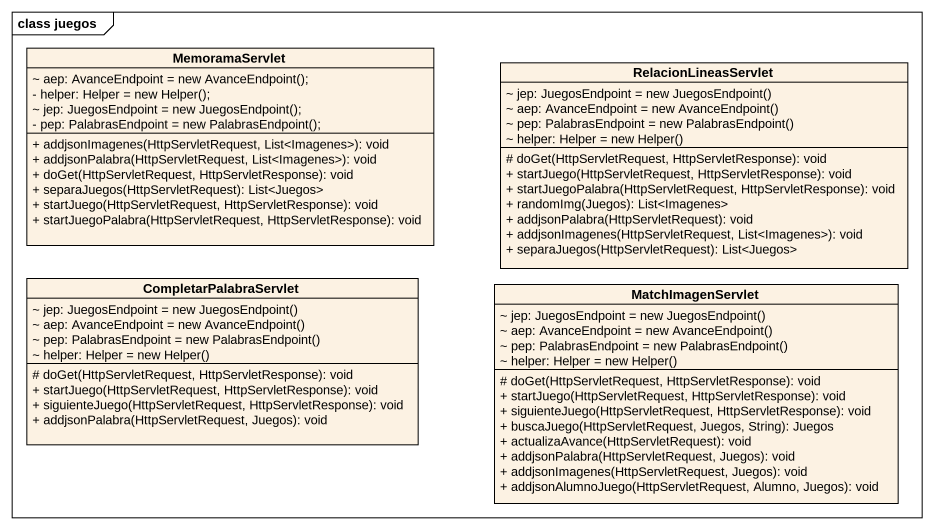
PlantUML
@startuml
mainframe class juegos
hide circle
hide empty members
skinparam classAttributeIconSize 0
class MemoramaServlet {
  {field} ~ aep: AvanceEndpoint = new AvanceEndpoint();
  {field} - helper: Helper = new Helper();
  {field} ~ jep: JuegosEndpoint = new JuegosEndpoint();
  {field} - pep: PalabrasEndpoint = new PalabrasEndpoint();
  + addjsonImagenes(HttpServletRequest, List<Imagenes>): void
  + addjsonPalabra(HttpServletRequest, List<Imagenes>): void
  + doGet(HttpServletRequest, HttpServletResponse): void
  + separaJuegos(HttpServletRequest): List<Juegos>
  + startJuego(HttpServletRequest, HttpServletResponse): void
  + startJuegoPalabra(HttpServletRequest, HttpServletResponse): void
}
class RelacionLineasServlet {
  {field} ~ jep: JuegosEndpoint = new JuegosEndpoint()
  {field} ~ aep: AvanceEndpoint = new AvanceEndpoint()
  {field} ~ pep: PalabrasEndpoint = new PalabrasEndpoint()
  {field} ~ helper: Helper = new Helper()
  # doGet(HttpServletRequest, HttpServletResponse): void
  + startJuego(HttpServletRequest, HttpServletResponse): void
  + startJuegoPalabra(HttpServletRequest, HttpServletResponse): void
  + randomImg(Juegos): List<Imagenes>
  + addjsonPalabra(HttpServletRequest): void
  + addjsonImagenes(HttpServletRequest, List<Imagenes>): void
  + separaJuegos(HttpServletRequest): List<Juegos>
}
class CompletarPalabraServlet {
  {field} ~ jep: JuegosEndpoint = new JuegosEndpoint()
  {field} ~ aep: AvanceEndpoint = new AvanceEndpoint()
  {field} ~ pep: PalabrasEndpoint = new PalabrasEndpoint()
  {field} ~ helper: Helper = new Helper()
  # doGet(HttpServletRequest, HttpServletResponse): void
  + startJuego(HttpServletRequest, HttpServletResponse): void
  + siguienteJuego(HttpServletRequest, HttpServletResponse): void
  + addjsonPalabra(HttpServletRequest, Juegos): void
}
class MatchImagenServlet {
  {field} ~ jep: JuegosEndpoint = new JuegosEndpoint()
  {field} ~ aep: AvanceEndpoint = new AvanceEndpoint()
  {field} ~ pep: PalabrasEndpoint = new PalabrasEndpoint()
  {field} ~ helper: Helper = new Helper()
  # doGet(HttpServletRequest, HttpServletResponse): void
  + startJuego(HttpServletRequest, HttpServletResponse): void
  + siguienteJuego(HttpServletRequest, HttpServletResponse): void
  + buscaJuego(HttpServletRequest, Juegos, String): Juegos
  + actualizaAvance(HttpServletRequest): void
  + addjsonPalabra(HttpServletRequest, Juegos): void
  + addjsonImagenes(HttpServletRequest, Juegos): void
  + addjsonAlumnoJuego(HttpServletRequest, Alumno, Juegos): void
}
@enduml
